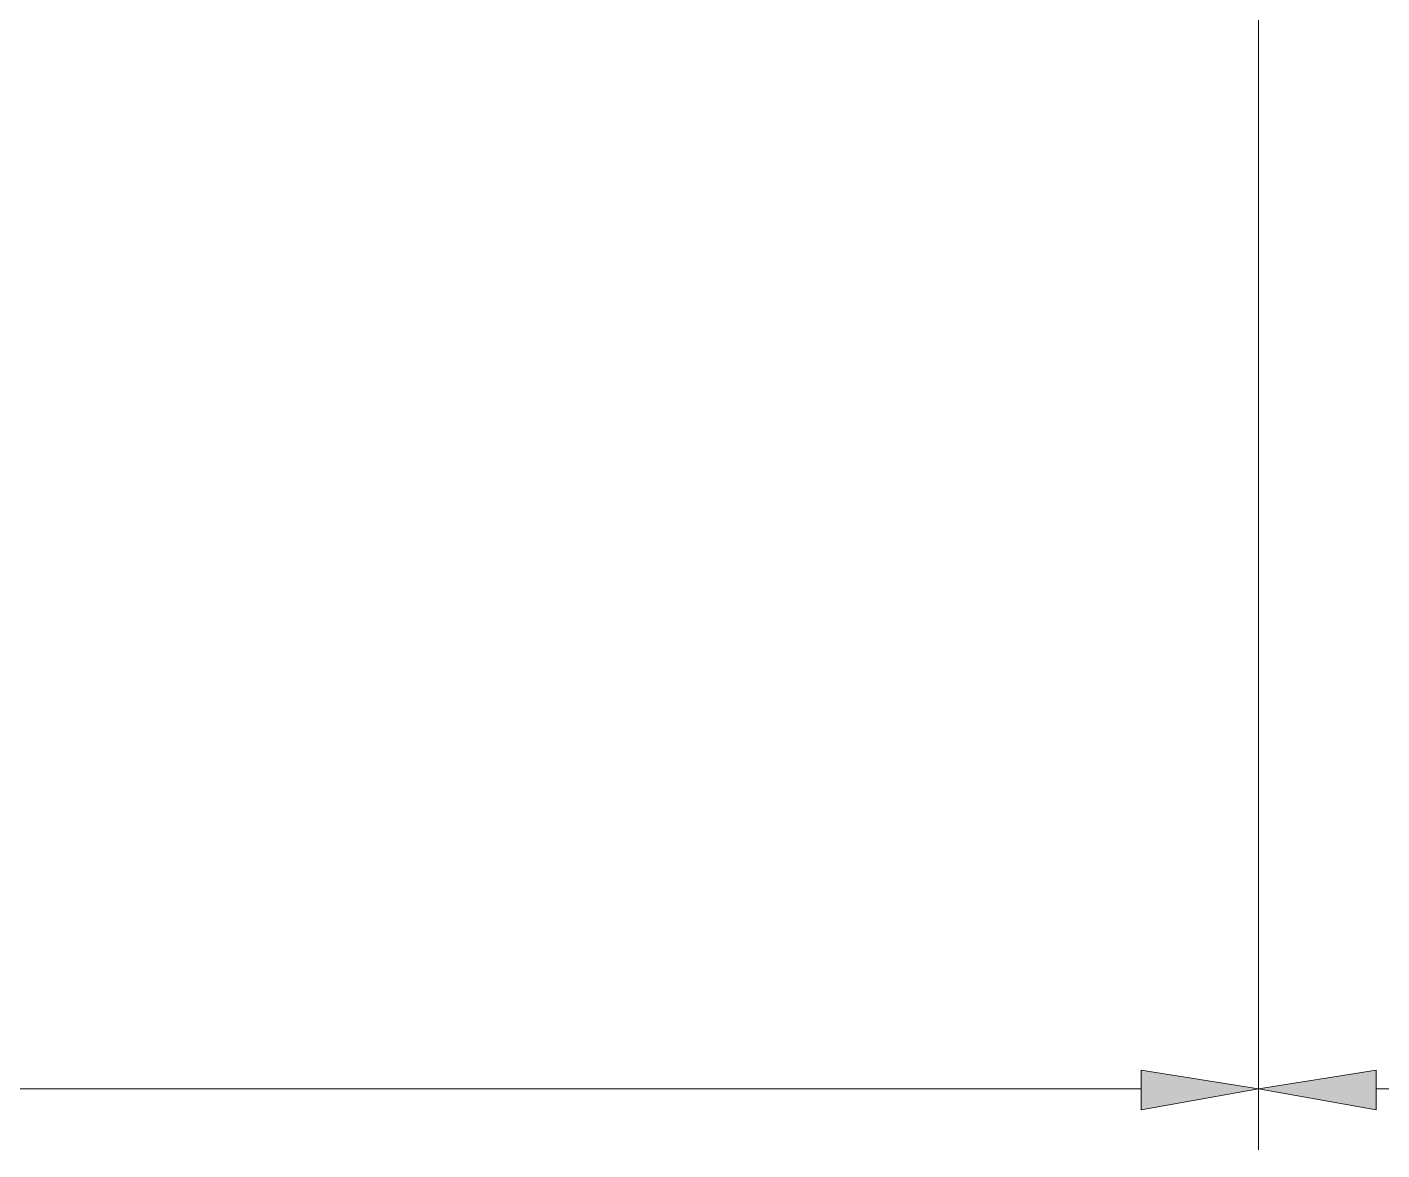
# Model space of a CAD drawing. Header units: millimetres. Extents: x 29 to 95071, y 20 to 67221.
# Drawn here: x 13805 to 16666, y 23583 to 25954 of the extents above; entities that cross this region are included whole.
import ezdxf

# ---------------------------------------------------------------- set-up
doc = ezdxf.new("R2010")
doc.units = ezdxf.units.MM

msp = doc.modelspace()

# ---------------------------------------------------------------- hatches: boundary and pattern name
h = msp.add_hatch(color=7)
h.dxf.hatch_style = 2
h.paths.add_polyline_path([(16157.7, 23751.7), (16157.7, 23667.4), (16405.5, 23712)])
h = msp.add_hatch(color=7)
h.dxf.hatch_style = 2
h.paths.add_polyline_path([(16653.3, 23751.7), (16653.3, 23667.4), (16405.5, 23712)])

# ---------------------------------------------------------------- linework, layer by layer
at = {"color": 7, "lineweight": 0}
for points in [[(16405.5, 28192.7), (16405.5, 23583.2)], [(16405.5, 28192.7), (16405.5, 23583.2)], [(10655.9, 23712), (16157.7, 23712)], [(16653.3, 23712), (22155.1, 23712)]]:
    msp.add_lwpolyline(points, dxfattribs=at)
for points in [[(16157.7, 23751.7), (16157.7, 23667.4), (16405.5, 23712)], [(16653.3, 23751.7), (16653.3, 23667.4), (16405.5, 23712)]]:
    msp.add_lwpolyline(points, close=True, dxfattribs=at)

doc.saveas('drawing.dxf')
